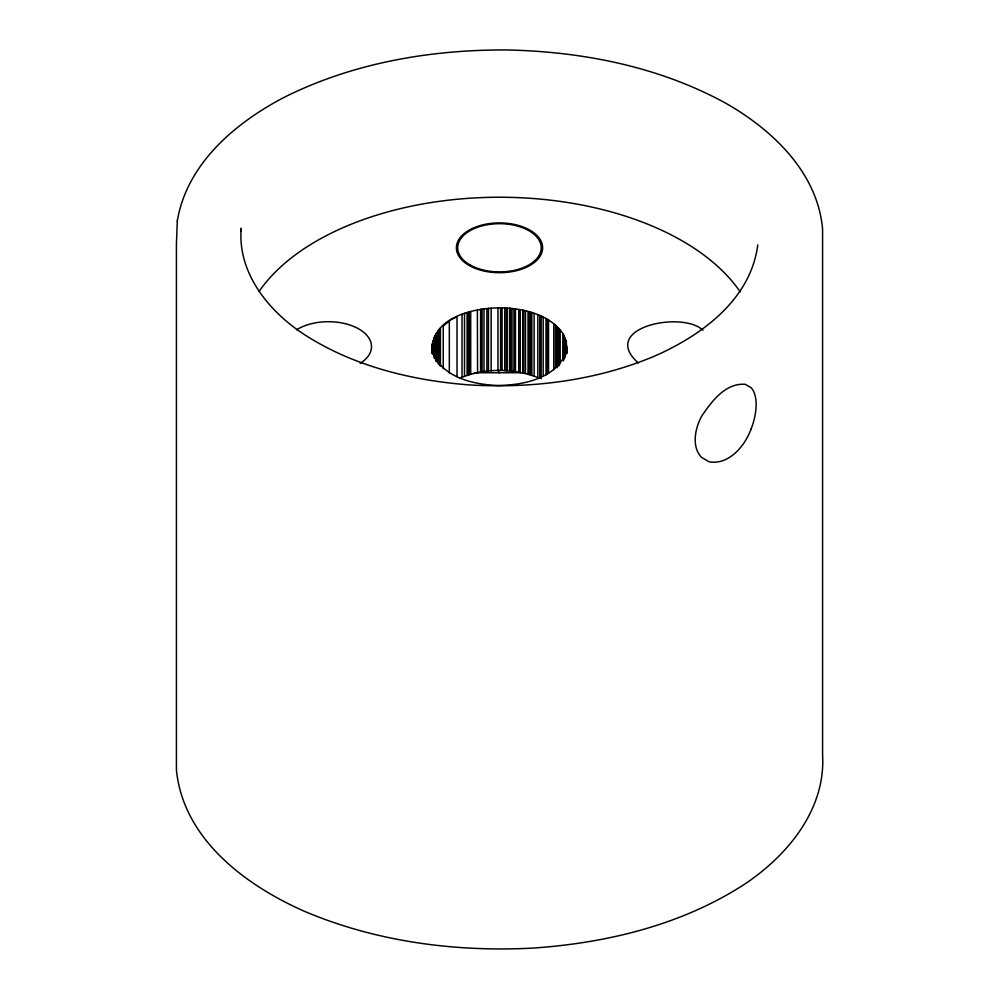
<?xml version="1.0" encoding="UTF-8"?>
<svg xmlns="http://www.w3.org/2000/svg" width="999" height="999" viewBox="0 0 999 999"><rect width="100%" height="100%" fill="white"/><g stroke="black" fill="none" stroke-linecap="round" stroke-linejoin="round"><path stroke-width="1.5" d="M562.974 359.815L563.074 333.728C550.162 315.359 526.198 308.953 504.732 308.029C476.573 306.568 426.411 317.108 433.666 354.707M433.666 339.41L432.18 345.092L433.042 352.959C442.932 377.46 472.864 384.34 496.915 385.452C522.502 385.452 555.919 378.808 566.108 352.397L566.321 341.646L563.074 333.728M757.766 244.955C750.711 300.137 700.511 336.288 652.971 356.805C594.942 380.794 531.243 388.698 468.831 384.877C410.114 380.294 350.799 365.522 301.311 332.567C267.195 309.365 237.362 271.666 241.234 228.222L241.234 231.318M459.79 378.171C484.952 367.595 514.647 368.007 539.822 378.296L539.822 315.597M474.5 372.739L520.929 372.739M638.274 362.962C598.563 327.472 682.342 310.364 702.934 330.232M499.25 372.739L497.964 370.417L497.964 307.704M477.36 310.09L477.572 372.739M435.989 334.028L436.063 361.638M566.845 345.704L566.845 353.346M566.545 347.327L566.545 353.446M566.321 341.646L566.321 353.883M565.958 340.222L565.958 353.009M565.197 338.911L565.334 356.83M564.572 337.25L564.572 358.653M564.148 335.676L564.148 358.616M563.536 334.865L563.536 360.864M560.152 330.157L560.152 363.798M559.29 328.683L559.29 365.384M558.304 327.897L558.304 366.133M557.055 326.386L557.055 367.669M555.956 325.549L555.956 366.833M555.481 324.962L555.481 367.782M553.758 323.888L553.758 369.767M548.526 319.917L548.526 373.439M546.99 319.156L546.99 374.213M546.028 318.469L546.028 375.062M543.194 317.27L543.194 375.387M541.158 316.034L541.158 378.733M537.837 314.61L537.837 377.322M534.128 313.436L534.128 376.148M531.843 312.475L531.843 375.174M530.556 312.188L530.556 374.887M529.208 311.888L529.208 374.588M528.046 311.513L528.046 374.225M525.486 310.714L525.486 373.414M523.738 310.414L523.738 373.114M522.764 310.09L522.764 372.802M520.279 309.802L520.279 372.515M518.731 309.54L518.731 372.24M515.447 308.803L515.447 371.503M513.936 308.716L513.936 371.416M512 308.379L512 371.079M510.464 308.304L510.464 371.004M509.552 308.129L509.552 370.841M507.142 308.142L507.142 370.854M506.331 308.154L506.331 370.854M504.732 308.029L504.732 370.729M502.085 307.729L502.085 370.429M500.574 307.829L500.574 370.542M491.171 308.216L491.171 370.916M488.474 308.229L488.474 370.929M486.888 308.529L486.888 371.228M483.991 308.741L483.991 371.453M482.08 309.128L482.08 371.828M480.581 309.265L480.581 371.965M470.704 311.438L470.704 374.138M469.393 311.9L469.393 374.6M468.481 312.075L468.481 374.775M467.082 312.699L467.082 375.412M464.498 313.361L464.498 376.061M462.025 314.273L462.025 376.973M457.018 376.598L457.018 316.958L451.523 319.293L443.231 325.986L443.231 368.806M449.325 321.066L449.325 373.064M440.409 327.922L440.409 366.158M439.81 328.746L439.81 365.447M439.26 329.195L439.26 364.36M438.524 330.519L438.524 364.16M438.124 331.268L438.124 363.374M437.599 331.805L437.599 362.387M436.276 333.154L436.276 360.689M434.977 335.427L434.977 358.366M434.602 336.563L434.602 357.979M434.303 355.507L434.303 358.554M434.053 337.387L434.053 355.744M432.892 340.796L432.892 353.022M432.455 345.854L432.592 353.683M432.367 343.406L432.405 353.634M432.18 345.092L432.155 353.596M296.578 329.795A43.107 24.888 0 0 1 357.48 328.221A43.107 24.888 0 0 1 360.214 363.386M259.191 291.308A258.679 149.35 0 0 1 500.062 197.24A258.679 149.35 0 0 1 740.222 291.92M177.322 220.717L176.423 244.156L176.423 769.979C183.254 838.773 244.955 884.889 303.659 910.963C375.661 941.695 455.032 952.159 532.867 948.101C606.668 943.019 681.268 925.086 743.993 884.59C787.262 855.968 825.873 809.59 822.577 754.844L822.577 229.021C817.532 172.577 772.726 130.045 726.048 103.384C659.19 66.621 582.442 51.548 506.705 49.95C430.094 49.575 352.31 63.037 283.466 97.69C234.815 123.277 187.063 163.786 177.322 220.717M751.098 429.058C744.842 445.966 729.083 465.147 709.228 461.85L701.698 457.492A42.895 27.473 -53.9 0 1 701.698 416.108C711.6 401.448 725.399 382.804 745.266 384.315L751.098 387.674A42.82 21.166 -66.3 0 1 751.098 429.058M474.912 268.244A43.107 24.888 0 0 0 542.469 249.875A43.107 24.888 0 0 0 481.131 225.287A43.107 24.888 0 0 0 474.912 268.244M469.942 264.86A41.771 24.113 0 0 0 539.81 254.046A41.771 24.113 0 0 0 488.648 224.513A41.771 24.113 0 0 0 469.942 264.86"/></g></svg>
